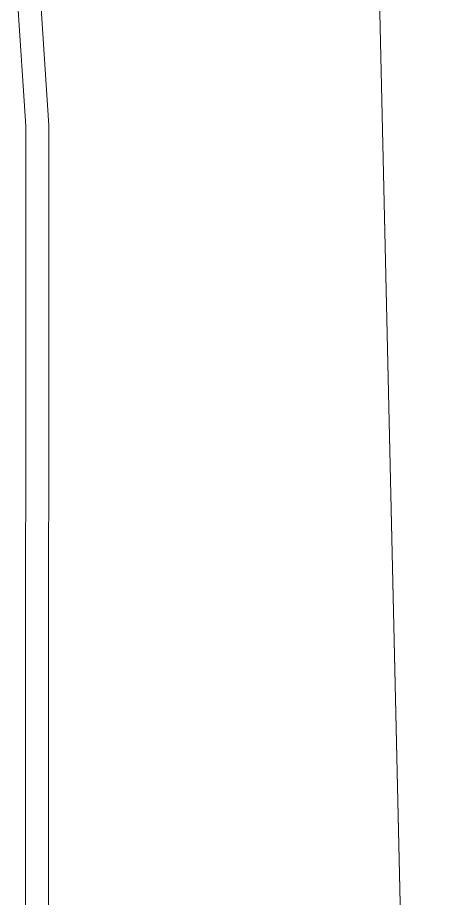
# Model space of a CAD drawing. Header units: inches. Extents: x -827 to 154, y -802 to 207.
# Drawn here: x -505.978 to -505.296, y -198.183 to -196.788 of the extents above; entities that cross this region are included whole.
import ezdxf

# ---------------------------------------------------------------- set-up
doc = ezdxf.new("R2010")
doc.units = ezdxf.units.IN
doc.header["$MEASUREMENT"] = 0
doc.layers.add('Layer0', color=7, linetype='Continuous', lineweight=9)
doc.layers.add('Miter_Saw_Station_skp', color=8, linetype='Continuous', lineweight=9)

# ---------------------------------------------------------------- blocks, each defined once
blk = doc.blocks.new('Miter_Saw_Station_skp_120-402560-Level 1')
at = {"layer": 'Layer0'}
for p, q in [((0.0013, 4.0091), (0, 1.6313)), ((0.0013, 4.0091), (0, 1.6313)), ((0.0141, 1.4158), (0, 1.6313)), ((0, 1.6313), (0.0141, 1.4158))]:
    blk.add_line(p, q, dxfattribs=at)
blk = doc.blocks.new('Miter_Saw_Station_skp_115-402555-Level 1')
at = {"layer": 'Layer0'}
for p, q in [((4.1493, 2.6378), (4.0124, 8.6614)), ((4.0124, 8.6614), (4.1493, 2.6378)), ((4.6943, 3.7118), (4.6956, 6.1011)), ((4.6956, 6.1011), (4.6943, 3.7118)), ((4.7087, 3.4925), (4.6943, 3.7118)), ((4.6943, 3.7118), (4.7087, 3.4925))]:
    blk.add_line(p, q, dxfattribs=at)
blk = doc.blocks.new('Miter_Saw_Station_skp_112-402552-Level 1')
for name, p in [('Miter_Saw_Station_skp_115-402555-Level 1', (0, 2.5809)), ('Miter_Saw_Station_skp_120-402560-Level 1', (4.7337, 4.6627))]:
    blk.add_blockref(name, p)
blk = doc.blocks.new('Miter_Saw_Station_skp_24-402464-Level 1')
at = {"rotation": 90.00000000000001}
blk.add_blockref('Miter_Saw_Station_skp_112-402552-Level 1', (35.6646, 7.212), dxfattribs=at)
blk = doc.blocks.new('Miter_Saw_Station_skp_1-402441-Level 1')
at = {"xscale": 0.9269999999999998, "yscale": 0.9269999999999998, "zscale": 0.9269999999999998, "rotation": 180}
blk.add_blockref('Miter_Saw_Station_skp_24-402464-Level 1', (27.9036, 71.9204), dxfattribs=at)
blk = doc.blocks.new('Miter_Saw_Station_skp-402418-Level 1')
blk.add_blockref('Miter_Saw_Station_skp_1-402441-Level 1', (0, 0))

msp = doc.modelspace()

# ---------------------------------------------------------------- block references
at = {"layer": 'Miter_Saw_Station_skp', "color": 7, "rotation": 269.9999999999997}
msp.add_blockref('Miter_Saw_Station_skp-402418-Level 1', (-566.811294, -196.282674), dxfattribs=at)

doc.saveas('drawing.dxf')
